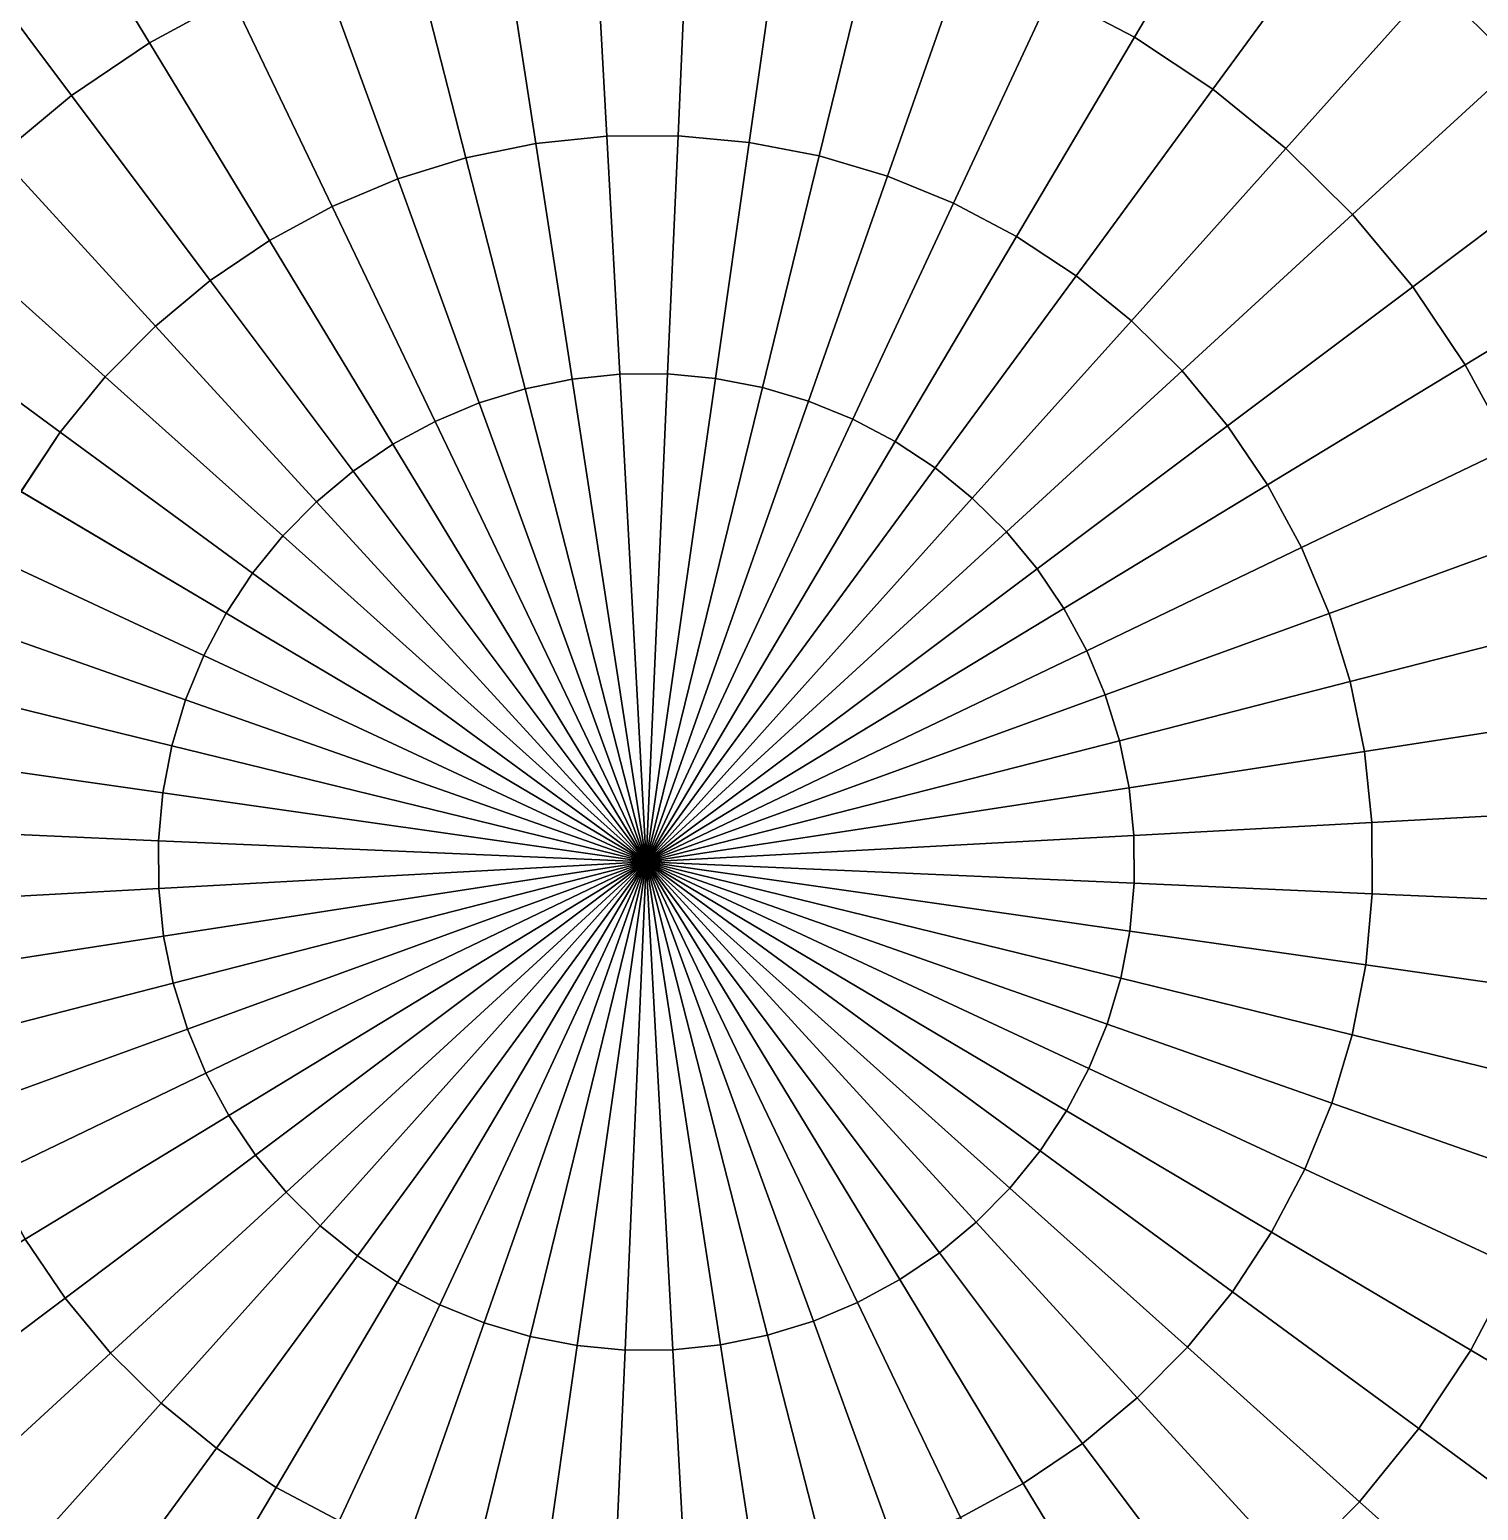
# Model space of a CAD drawing. Extents: x -1.01 to 1, y -1.01 to 1.
# Drawn here: x -0.248 to 0.334, y -0.26 to 0.334 of the extents above; entities that cross this region are included whole.
import ezdxf

# ---------------------------------------------------------------- set-up
doc = ezdxf.new("R2010")
doc.units = 0

msp = doc.modelspace()

# ---------------------------------------------------------------- linework, layer by layer
for points in [[(0.19611, 0.33127, 0.93299), (0.24157, 0.40806, 0.89062), (0.20041, 0.42978, 0.89062), (0.16269, 0.34889, 0.93299)], [(0.24157, 0.40806, -0.89062), (0.19611, 0.33127, -0.93299), (0.16269, 0.3489, -0.93299), (0.20041, 0.42978, -0.89062)], [(-0.20508, 0.42756, -0.89062), (-0.16649, 0.3471, -0.93299), (-0.19971, 0.32911, -0.93299), (-0.24601, 0.4054, -0.89062)], [(-0.16649, 0.3471, 0.93299), (-0.20508, 0.42756, 0.89062), (-0.24601, 0.4054, 0.89062), (-0.19971, 0.32911, 0.93299)], [(0.34962, 0.32037, 0.89062), (0.41205, 0.37757, 0.83967), (0.37306, 0.41614, 0.83967), (0.31653, 0.35309, 0.89062)], [(0.41205, 0.37757, -0.83967), (0.34962, 0.32037, -0.89062), (0.31654, 0.35309, -0.89062), (0.37306, 0.41614, -0.83967)], [(-0.19971, 0.32911, 0.93299), (-0.24601, 0.4054, 0.89062), (-0.28456, 0.37934, 0.89062), (-0.23101, 0.30795, 0.93299)], [(-0.24601, 0.4054, -0.89062), (-0.19971, 0.32911, -0.93299), (-0.23101, 0.30795, -0.93299), (-0.28456, 0.37934, -0.89062)], [(0.22763, 0.31045, 0.93299), (0.2804, 0.38242, 0.89062), (0.24157, 0.40806, 0.89062), (0.19611, 0.33127, 0.93299)], [(0.2804, 0.38242, -0.89062), (0.22763, 0.31045, -0.93299), (0.19611, 0.33127, -0.93299), (0.24157, 0.40806, -0.89062)], [(-0.01592, 0.29158, 0.96638), (-0.02099, 0.38439, 0.93299), (-0.05856, 0.38048, 0.93299), (-0.04442, 0.28862, 0.96638)], [(-0.02099, 0.38439, -0.93299), (-0.01592, 0.29158, -0.96638), (-0.04442, 0.28862, -0.96638), (-0.05856, 0.38048, -0.93299)], [(0.01274, 0.29174, 0.96638), (0.01679, 0.3846, 0.93299), (-0.02099, 0.38439, 0.93299), (-0.01592, 0.29158, 0.96638)], [(0.01679, 0.3846, -0.93299), (0.01274, 0.29174, -0.96638), (-0.01592, 0.29158, -0.96638), (-0.02099, 0.38439, -0.93299)], [(0.04127, 0.28908, 0.96638), (0.05441, 0.3811, 0.93299), (0.01679, 0.3846, 0.93299), (0.01274, 0.29174, 0.96638)], [(0.05441, 0.3811, -0.93299), (0.04127, 0.28908, -0.96638), (0.01274, 0.29174, -0.96638), (0.01679, 0.3846, -0.93299)], [(0.0915, 0.37393, -0.93299), (0.06941, 0.28365, -0.96638), (0.04127, 0.28908, -0.96638), (0.05441, 0.3811, -0.93299)], [(0.06941, 0.28365, 0.96638), (0.0915, 0.37393, 0.93299), (0.05441, 0.3811, 0.93299), (0.04127, 0.28908, 0.96638)], [(0.25697, 0.28664, 0.93299), (0.31653, 0.35309, 0.89062), (0.2804, 0.38242, 0.89062), (0.22763, 0.31045, 0.93299)], [(0.31654, 0.35309, -0.89062), (0.25697, 0.28665, -0.93299), (0.22763, 0.31045, -0.93299), (0.2804, 0.38242, -0.89062)], [(-0.23101, 0.30795, 0.93299), (-0.28456, 0.37934, 0.89062), (-0.32037, 0.34962, 0.89062), (-0.26008, 0.28382, 0.93299)], [(-0.28456, 0.37934, -0.89062), (-0.23101, 0.30795, -0.93299), (-0.26008, 0.28382, -0.93299), (-0.32037, 0.34962, -0.89062)], [(-0.04442, 0.28862, 0.96638), (-0.05856, 0.38048, 0.93299), (-0.09557, 0.37291, 0.93299), (-0.0725, 0.28287, 0.96638)], [(-0.05856, 0.38048, -0.93299), (-0.04442, 0.28862, -0.96638), (-0.0725, 0.28287, -0.96638), (-0.09557, 0.37291, -0.93299)], [(-0.0725, 0.28287, 0.96638), (-0.09557, 0.37291, 0.93299), (-0.13167, 0.36175, 0.93299), (-0.09988, 0.2744, 0.96638)], [(-0.09557, 0.37291, -0.93299), (-0.0725, 0.28287, -0.96638), (-0.09988, 0.2744, -0.96638), (-0.13167, 0.36175, -0.93299)], [(0.09688, 0.27548, 0.96638), (0.12771, 0.36316, 0.93299), (0.0915, 0.37393, 0.93299), (0.06941, 0.28365, 0.96638)], [(0.12771, 0.36316, -0.93299), (0.09688, 0.27548, -0.96638), (0.06941, 0.28365, -0.96638), (0.0915, 0.37393, -0.93299)], [(0.12341, 0.26465, 0.96638), (0.16269, 0.34889, 0.93299), (0.12771, 0.36316, 0.93299), (0.09688, 0.27548, 0.96638)], [(0.16269, 0.3489, -0.93299), (0.12341, 0.26466, -0.96638), (0.09688, 0.27548, -0.96638), (0.12771, 0.36316, -0.93299)], [(-0.13167, 0.36175, -0.93299), (-0.09988, 0.2744, -0.96638), (-0.12629, 0.26329, -0.96638), (-0.16649, 0.3471, -0.93299)], [(-0.09988, 0.2744, 0.96638), (-0.13167, 0.36175, 0.93299), (-0.16649, 0.3471, 0.93299), (-0.12629, 0.26329, 0.96638)], [(0.28382, 0.26008, 0.93299), (0.34962, 0.32037, 0.89062), (0.31653, 0.35309, 0.89062), (0.25697, 0.28664, 0.93299)], [(0.34962, 0.32037, -0.89062), (0.28382, 0.26008, -0.93299), (0.25697, 0.28665, -0.93299), (0.31654, 0.35309, -0.89062)], [(-0.12629, 0.26329, 0.96638), (-0.16649, 0.3471, 0.93299), (-0.19971, 0.32911, 0.93299), (-0.15149, 0.24965, 0.96638)], [(-0.16649, 0.3471, -0.93299), (-0.12629, 0.26329, -0.96638), (-0.15149, 0.24965, -0.96638), (-0.19971, 0.32911, -0.93299)], [(0.19611, 0.33127, -0.93299), (0.14876, 0.25128, -0.96638), (0.12341, 0.26466, -0.96638), (0.16269, 0.3489, -0.93299)], [(0.14876, 0.25128, 0.96638), (0.19611, 0.33127, 0.93299), (0.16269, 0.34889, 0.93299), (0.12341, 0.26465, 0.96638)], [(-0.15149, 0.24965, 0.96638), (-0.19971, 0.32911, 0.93299), (-0.23101, 0.30795, 0.93299), (-0.17523, 0.2336, 0.96638)], [(-0.19971, 0.32911, -0.93299), (-0.15149, 0.24965, -0.96638), (-0.17523, 0.2336, -0.96638), (-0.23101, 0.30795, -0.93299)], [(0.17267, 0.23549, 0.96638), (0.22763, 0.31045, 0.93299), (0.19611, 0.33127, 0.93299), (0.14876, 0.25128, 0.96638)], [(0.22763, 0.31045, -0.93299), (0.17267, 0.23549, -0.96638), (0.14876, 0.25128, -0.96638), (0.19611, 0.33127, -0.93299)], [(0.37934, 0.28456, -0.89062), (0.30795, 0.23101, -0.93299), (0.28382, 0.26008, -0.93299), (0.34962, 0.32037, -0.89062)], [(0.30795, 0.23101, 0.93299), (0.37934, 0.28456, 0.89062), (0.34962, 0.32037, 0.89062), (0.28382, 0.26008, 0.93299)], [(0.19492, 0.21743, 0.96638), (0.25697, 0.28664, 0.93299), (0.22763, 0.31045, 0.93299), (0.17267, 0.23549, 0.96638)], [(0.25697, 0.28665, -0.93299), (0.19492, 0.21743, -0.96638), (0.17267, 0.23549, -0.96638), (0.22763, 0.31045, -0.93299)], [(-0.17523, 0.2336, 0.96638), (-0.23101, 0.30795, 0.93299), (-0.26008, 0.28382, 0.93299), (-0.19728, 0.2153, 0.96638)], [(-0.23101, 0.30795, -0.93299), (-0.17523, 0.2336, -0.96638), (-0.19728, 0.2153, -0.96638), (-0.26008, 0.28382, -0.93299)], [(-0.01592, 0.29158, -0.96638), (-0.0107, 0.19596, -0.99046), (-0.02986, 0.19397, -0.99046), (-0.04442, 0.28862, -0.96638)], [(-0.0107, 0.19596, 0.99046), (-0.01592, 0.29158, 0.96638), (-0.04442, 0.28862, 0.96638), (-0.02986, 0.19397, 0.99046)], [(0.01274, 0.29174, -0.96638), (0.00856, 0.19607, -0.99046), (-0.0107, 0.19596, -0.99046), (-0.01592, 0.29158, -0.96638)], [(0.00856, 0.19607, 0.99046), (0.01274, 0.29174, 0.96638), (-0.01592, 0.29158, 0.96638), (-0.0107, 0.19596, 0.99046)], [(0.04127, 0.28908, -0.96638), (0.02774, 0.19428, -0.99046), (0.00856, 0.19607, -0.99046), (0.01274, 0.29174, -0.96638)], [(0.02774, 0.19428, 0.99046), (0.04127, 0.28908, 0.96638), (0.01274, 0.29174, 0.96638), (0.00856, 0.19607, 0.99046)], [(-0.04442, 0.28862, -0.96638), (-0.02986, 0.19397, -0.99046), (-0.04872, 0.19011, -0.99046), (-0.0725, 0.28287, -0.96638)], [(-0.02986, 0.19397, 0.99046), (-0.04442, 0.28862, 0.96638), (-0.0725, 0.28287, 0.96638), (-0.04872, 0.19011, 0.99046)], [(0.06941, 0.28365, -0.96638), (0.04665, 0.19063, -0.99046), (0.02774, 0.19428, -0.99046), (0.04127, 0.28908, -0.96638)], [(0.04665, 0.19063, 0.99046), (0.06941, 0.28365, 0.96638), (0.04127, 0.28908, 0.96638), (0.02774, 0.19428, 0.99046)], [(0.28382, 0.26008, -0.93299), (0.2153, 0.19728, -0.96638), (0.19492, 0.21743, -0.96638), (0.25697, 0.28665, -0.93299)], [(0.21529, 0.19728, 0.96638), (0.28382, 0.26008, 0.93299), (0.25697, 0.28664, 0.93299), (0.19492, 0.21743, 0.96638)], [(-0.26008, 0.28382, -0.93299), (-0.19728, 0.2153, -0.96638), (-0.21744, 0.19492, -0.96638), (-0.28665, 0.25697, -0.93299)], [(-0.19728, 0.2153, 0.96638), (-0.26008, 0.28382, 0.93299), (-0.28665, 0.25697, 0.93299), (-0.21743, 0.19492, 0.96638)], [(-0.0725, 0.28287, -0.96638), (-0.04872, 0.19011, -0.99046), (-0.06712, 0.18442, -0.99046), (-0.09988, 0.2744, -0.96638)], [(-0.04872, 0.19011, 0.99046), (-0.0725, 0.28287, 0.96638), (-0.09988, 0.2744, 0.96638), (-0.06712, 0.18442, 0.99046)], [(0.09688, 0.27548, -0.96638), (0.06511, 0.18514, -0.99046), (0.04665, 0.19063, -0.99046), (0.06941, 0.28365, -0.96638)], [(0.06511, 0.18514, 0.99046), (0.09688, 0.27548, 0.96638), (0.06941, 0.28365, 0.96638), (0.04665, 0.19063, 0.99046)], [(0.4054, 0.24601, -0.89062), (0.32911, 0.19971, -0.93299), (0.30795, 0.23101, -0.93299), (0.37934, 0.28456, -0.89062)], [(0.32911, 0.19971, 0.93299), (0.4054, 0.246, 0.89062), (0.37934, 0.28456, 0.89062), (0.30795, 0.23101, 0.93299)], [(-0.09988, 0.2744, -0.96638), (-0.06712, 0.18442, -0.99046), (-0.08488, 0.17695, -0.99046), (-0.12629, 0.26329, -0.96638)], [(-0.06712, 0.18442, 0.99046), (-0.09988, 0.2744, 0.96638), (-0.12629, 0.26329, 0.96638), (-0.08488, 0.17695, 0.99046)], [(0.12341, 0.26466, -0.96638), (0.08294, 0.17787, -0.99046), (0.06511, 0.18514, -0.99046), (0.09688, 0.27548, -0.96638)], [(0.08294, 0.17786, 0.99046), (0.12341, 0.26465, 0.96638), (0.09688, 0.27548, 0.96638), (0.06511, 0.18514, 0.99046)], [(-0.12629, 0.26329, -0.96638), (-0.08488, 0.17695, -0.99046), (-0.10181, 0.16778, -0.99046), (-0.15149, 0.24965, -0.96638)], [(-0.08488, 0.17695, 0.99046), (-0.12629, 0.26329, 0.96638), (-0.15149, 0.24965, 0.96638), (-0.10181, 0.16778, 0.99046)], [(0.14876, 0.25128, -0.96638), (0.09997, 0.16888, -0.99046), (0.08294, 0.17787, -0.99046), (0.12341, 0.26466, -0.96638)], [(0.09997, 0.16888, 0.99046), (0.14876, 0.25128, 0.96638), (0.12341, 0.26465, 0.96638), (0.08294, 0.17786, 0.99046)], [(-0.21743, 0.19492, 0.96638), (-0.28665, 0.25697, 0.93299), (-0.31045, 0.22763, 0.93299), (-0.23549, 0.17267, 0.96638)], [(-0.28665, 0.25697, -0.93299), (-0.21744, 0.19492, -0.96638), (-0.23549, 0.17267, -0.96638), (-0.31045, 0.22763, -0.93299)], [(0.2336, 0.17523, 0.96638), (0.30795, 0.23101, 0.93299), (0.28382, 0.26008, 0.93299), (0.21529, 0.19728, 0.96638)], [(0.30795, 0.23101, -0.93299), (0.2336, 0.17523, -0.96638), (0.2153, 0.19728, -0.96638), (0.28382, 0.26008, -0.93299)], [(0.17267, 0.23549, -0.96638), (0.11605, 0.15827, -0.99046), (0.09997, 0.16888, -0.99046), (0.14876, 0.25128, -0.96638)], [(0.11605, 0.15827, 0.99046), (0.17267, 0.23549, 0.96638), (0.14876, 0.25128, 0.96638), (0.09997, 0.16888, 0.99046)], [(-0.15149, 0.24965, -0.96638), (-0.10181, 0.16778, -0.99046), (-0.11777, 0.15699, -0.99046), (-0.17523, 0.2336, -0.96638)], [(-0.10181, 0.16778, 0.99046), (-0.15149, 0.24965, 0.96638), (-0.17523, 0.2336, 0.96638), (-0.11777, 0.15699, 0.99046)], [(0.42756, 0.20508, -0.89062), (0.3471, 0.16649, -0.93299), (0.32911, 0.19971, -0.93299), (0.4054, 0.24601, -0.89062)], [(0.3471, 0.16649, 0.93299), (0.42756, 0.20508, 0.89062), (0.4054, 0.246, 0.89062), (0.32911, 0.19971, 0.93299)], [(-0.17523, 0.2336, -0.96638), (-0.11777, 0.15699, -0.99046), (-0.13259, 0.14469, -0.99046), (-0.19728, 0.2153, -0.96638)], [(-0.11777, 0.15699, 0.99046), (-0.17523, 0.2336, 0.96638), (-0.19728, 0.2153, 0.96638), (-0.13259, 0.14469, 0.99046)], [(0.19492, 0.21743, -0.96638), (0.131, 0.14613, -0.99046), (0.11605, 0.15827, -0.99046), (0.17267, 0.23549, -0.96638)], [(0.131, 0.14613, 0.99046), (0.19492, 0.21743, 0.96638), (0.17267, 0.23549, 0.96638), (0.11605, 0.15827, 0.99046)], [(-0.23549, 0.17267, 0.96638), (-0.31045, 0.22763, 0.93299), (-0.33127, 0.19611, 0.93299), (-0.25128, 0.14876, 0.96638)], [(-0.31045, 0.22763, -0.93299), (-0.23549, 0.17267, -0.96638), (-0.25129, 0.14876, -0.96638), (-0.33127, 0.19611, -0.93299)], [(0.24965, 0.15149, 0.96638), (0.32911, 0.19971, 0.93299), (0.30795, 0.23101, 0.93299), (0.2336, 0.17523, 0.96638)], [(0.32911, 0.19971, -0.93299), (0.24965, 0.15149, -0.96638), (0.2336, 0.17523, -0.96638), (0.30795, 0.23101, -0.93299)], [(-0.19728, 0.2153, -0.96638), (-0.13259, 0.14469, -0.99046), (-0.14613, 0.131, -0.99046), (-0.21744, 0.19492, -0.96638)], [(-0.13259, 0.14469, 0.99046), (-0.19728, 0.2153, 0.96638), (-0.21743, 0.19492, 0.96638), (-0.14613, 0.131, 0.99046)], [(0.2153, 0.19728, -0.96638), (0.14469, 0.13259, -0.99046), (0.131, 0.14613, -0.99046), (0.19492, 0.21743, -0.96638)], [(0.14469, 0.13259, 0.99046), (0.21529, 0.19728, 0.96638), (0.19492, 0.21743, 0.96638), (0.131, 0.14613, 0.99046)], [(0.2336, 0.17523, -0.96638), (0.15699, 0.11777, -0.99046), (0.14469, 0.13259, -0.99046), (0.2153, 0.19728, -0.96638)], [(0.15699, 0.11777, 0.99046), (0.2336, 0.17523, 0.96638), (0.21529, 0.19728, 0.96638), (0.14469, 0.13259, 0.99046)], [(0.26329, 0.12629, 0.96638), (0.3471, 0.16649, 0.93299), (0.32911, 0.19971, 0.93299), (0.24965, 0.15149, 0.96638)], [(0.3471, 0.16649, -0.93299), (0.26329, 0.12629, -0.96638), (0.24965, 0.15149, -0.96638), (0.32911, 0.19971, -0.93299)], [(-0.21744, 0.19492, -0.96638), (-0.14613, 0.131, -0.99046), (-0.15827, 0.11605, -0.99046), (-0.23549, 0.17267, -0.96638)], [(-0.14613, 0.131, 0.99046), (-0.21743, 0.19492, 0.96638), (-0.23549, 0.17267, 0.96638), (-0.15827, 0.11605, 0.99046)], [(-0.02986, 0.19397, -0.99046), (0, 0, -1.005), (-0.04872, 0.19011, -0.99046)], [(0, 0, 1.005), (-0.02986, 0.19397, 0.99046), (-0.04872, 0.19011, 0.99046)], [(-0.0107, 0.19596, -0.99046), (0, 0, -1.005), (-0.02986, 0.19397, -0.99046)], [(0, 0, 1.005), (-0.0107, 0.19596, 0.99046), (-0.02986, 0.19397, 0.99046)], [(0.00856, 0.19607, -0.99046), (0, 0, -1.005), (-0.0107, 0.19596, -0.99046)], [(0, 0, 1.005), (0.00856, 0.19607, 0.99046), (-0.0107, 0.19596, 0.99046)], [(0.02774, 0.19428, -0.99046), (0, 0, -1.005), (0.00856, 0.19607, -0.99046)], [(0, 0, 1.005), (0.02774, 0.19428, 0.99046), (0.00856, 0.19607, 0.99046)], [(0, 0, 1.005), (0.04665, 0.19063, 0.99046), (0.02774, 0.19428, 0.99046)], [(0.04665, 0.19063, -0.99046), (0, 0, -1.005), (0.02774, 0.19428, -0.99046)], [(0.06511, 0.18514, -0.99046), (0, 0, -1.005), (0.04665, 0.19063, -0.99046)], [(0, 0, 1.005), (0.06511, 0.18514, 0.99046), (0.04665, 0.19063, 0.99046)], [(0, 0, 1.005), (-0.06712, 0.18442, 0.99046), (-0.08488, 0.17695, 0.99046)], [(-0.06712, 0.18442, -0.99046), (0, 0, -1.005), (-0.08488, 0.17695, -0.99046)], [(-0.04872, 0.19011, -0.99046), (0, 0, -1.005), (-0.06712, 0.18442, -0.99046)], [(0, 0, 1.005), (-0.04872, 0.19011, 0.99046), (-0.06712, 0.18442, 0.99046)], [(0.08294, 0.17787, -0.99046), (0, 0, -1.005), (0.06511, 0.18514, -0.99046)], [(0, 0, 1.005), (0.08294, 0.17786, 0.99046), (0.06511, 0.18514, 0.99046)], [(-0.23549, 0.17267, -0.96638), (-0.15827, 0.11605, -0.99046), (-0.16888, 0.09997, -0.99046), (-0.25129, 0.14876, -0.96638)], [(-0.15827, 0.11605, 0.99046), (-0.23549, 0.17267, 0.96638), (-0.25128, 0.14876, 0.96638), (-0.16888, 0.09997, 0.99046)], [(-0.08488, 0.17695, -0.99046), (0, 0, -1.005), (-0.10181, 0.16778, -0.99046)], [(0, 0, 1.005), (-0.08488, 0.17695, 0.99046), (-0.10181, 0.16778, 0.99046)], [(0.09997, 0.16888, -0.99046), (0, 0, -1.005), (0.08294, 0.17787, -0.99046)], [(0, 0, 1.005), (0.09997, 0.16888, 0.99046), (0.08294, 0.17786, 0.99046)], [(0.24965, 0.15149, -0.96638), (0.16778, 0.10181, -0.99046), (0.15699, 0.11777, -0.99046), (0.2336, 0.17523, -0.96638)], [(0.16778, 0.10181, 0.99046), (0.24965, 0.15149, 0.96638), (0.2336, 0.17523, 0.96638), (0.15699, 0.11777, 0.99046)], [(-0.10181, 0.16778, -0.99046), (0, 0, -1.005), (-0.11777, 0.15699, -0.99046)], [(0, 0, 1.005), (-0.10181, 0.16778, 0.99046), (-0.11777, 0.15699, 0.99046)], [(0.11605, 0.15827, -0.99046), (0, 0, -1.005), (0.09997, 0.16888, -0.99046)], [(0, 0, 1.005), (0.11605, 0.15827, 0.99046), (0.09997, 0.16888, 0.99046)], [(0.2744, 0.09987, 0.96638), (0.36175, 0.13167, 0.93299), (0.3471, 0.16649, 0.93299), (0.26329, 0.12629, 0.96638)], [(0.36175, 0.13167, -0.93299), (0.2744, 0.09987, -0.96638), (0.26329, 0.12629, -0.96638), (0.3471, 0.16649, -0.93299)], [(-0.11777, 0.15699, -0.99046), (0, 0, -1.005), (-0.13259, 0.14469, -0.99046)], [(0, 0, 1.005), (-0.11777, 0.15699, 0.99046), (-0.13259, 0.14469, 0.99046)], [(0.131, 0.14613, -0.99046), (0, 0, -1.005), (0.11605, 0.15827, -0.99046)], [(0, 0, 1.005), (0.131, 0.14613, 0.99046), (0.11605, 0.15827, 0.99046)], [(-0.25129, 0.14876, -0.96638), (-0.16888, 0.09997, -0.99046), (-0.17787, 0.08294, -0.99046), (-0.26466, 0.12341, -0.96638)], [(-0.16888, 0.09997, 0.99046), (-0.25128, 0.14876, 0.96638), (-0.26466, 0.12341, 0.96638), (-0.17787, 0.08294, 0.99046)], [(0.26329, 0.12629, -0.96638), (0.17695, 0.08488, -0.99046), (0.16778, 0.10181, -0.99046), (0.24965, 0.15149, -0.96638)], [(0.17695, 0.08488, 0.99046), (0.26329, 0.12629, 0.96638), (0.24965, 0.15149, 0.96638), (0.16778, 0.10181, 0.99046)], [(0, 0, 1.005), (-0.13259, 0.14469, 0.99046), (-0.14613, 0.131, 0.99046)], [(-0.13259, 0.14469, -0.99046), (0, 0, -1.005), (-0.14613, 0.131, -0.99046)], [(0.14469, 0.13259, -0.99046), (0, 0, -1.005), (0.131, 0.14613, -0.99046)], [(0, 0, 1.005), (0.14469, 0.13259, 0.99046), (0.131, 0.14613, 0.99046)], [(-0.14613, 0.131, -0.99046), (0, 0, -1.005), (-0.15827, 0.11605, -0.99046)], [(0, 0, 1.005), (-0.14613, 0.131, 0.99046), (-0.15827, 0.11605, 0.99046)], [(0, 0, 1.005), (0.15699, 0.11777, 0.99046), (0.14469, 0.13259, 0.99046)], [(0.15699, 0.11777, -0.99046), (0, 0, -1.005), (0.14469, 0.13259, -0.99046)], [(0.28287, 0.0725, 0.96638), (0.37291, 0.09557, 0.93299), (0.36175, 0.13167, 0.93299), (0.2744, 0.09987, 0.96638)], [(0.37291, 0.09557, -0.93299), (0.28287, 0.0725, -0.96638), (0.2744, 0.09987, -0.96638), (0.36175, 0.13167, -0.93299)], [(0.2744, 0.09987, -0.96638), (0.18442, 0.06712, -0.99046), (0.17695, 0.08488, -0.99046), (0.26329, 0.12629, -0.96638)], [(0.18442, 0.06712, 0.99046), (0.2744, 0.09987, 0.96638), (0.26329, 0.12629, 0.96638), (0.17695, 0.08488, 0.99046)], [(-0.26466, 0.12341, -0.96638), (-0.17787, 0.08294, -0.99046), (-0.18514, 0.06511, -0.99046), (-0.27548, 0.09688, -0.96638)], [(-0.17787, 0.08294, 0.99046), (-0.26466, 0.12341, 0.96638), (-0.27548, 0.09688, 0.96638), (-0.18514, 0.06511, 0.99046)], [(-0.15827, 0.11605, -0.99046), (0, 0, -1.005), (-0.16888, 0.09997, -0.99046)], [(0, 0, 1.005), (-0.15827, 0.11605, 0.99046), (-0.16888, 0.09997, 0.99046)], [(0.16778, 0.10181, -0.99046), (0, 0, -1.005), (0.15699, 0.11777, -0.99046)], [(0, 0, 1.005), (0.16778, 0.10181, 0.99046), (0.15699, 0.11777, 0.99046)], [(0.17695, 0.08488, -0.99046), (0, 0, -1.005), (0.16778, 0.10181, -0.99046)], [(0, 0, 1.005), (0.17695, 0.08488, 0.99046), (0.16778, 0.10181, 0.99046)], [(-0.27548, 0.09688, -0.96638), (-0.18514, 0.06511, -0.99046), (-0.19063, 0.04665, -0.99046), (-0.28365, 0.06941, -0.96638)], [(-0.18514, 0.06511, 0.99046), (-0.27548, 0.09688, 0.96638), (-0.28365, 0.06941, 0.96638), (-0.19063, 0.04665, 0.99046)], [(-0.16888, 0.09997, -0.99046), (0, 0, -1.005), (-0.17787, 0.08294, -0.99046)], [(0, 0, 1.005), (-0.16888, 0.09997, 0.99046), (-0.17787, 0.08294, 0.99046)], [(0.28287, 0.0725, -0.96638), (0.19011, 0.04872, -0.99046), (0.18442, 0.06712, -0.99046), (0.2744, 0.09987, -0.96638)], [(0.19011, 0.04872, 0.99046), (0.28287, 0.0725, 0.96638), (0.2744, 0.09987, 0.96638), (0.18442, 0.06712, 0.99046)], [(0.28862, 0.04442, 0.96638), (0.38048, 0.05856, 0.93299), (0.37291, 0.09557, 0.93299), (0.28287, 0.0725, 0.96638)], [(0.38048, 0.05856, -0.93299), (0.28862, 0.04442, -0.96638), (0.28287, 0.0725, -0.96638), (0.37291, 0.09557, -0.93299)], [(0.18442, 0.06712, -0.99046), (0, 0, -1.005), (0.17695, 0.08488, -0.99046)], [(0, 0, 1.005), (0.18442, 0.06712, 0.99046), (0.17695, 0.08488, 0.99046)], [(-0.17787, 0.08294, -0.99046), (0, 0, -1.005), (-0.18514, 0.06511, -0.99046)], [(0, 0, 1.005), (-0.17787, 0.08294, 0.99046), (-0.18514, 0.06511, 0.99046)], [(0.28862, 0.04442, -0.96638), (0.19397, 0.02985, -0.99046), (0.19011, 0.04872, -0.99046), (0.28287, 0.0725, -0.96638)], [(0.19397, 0.02985, 0.99046), (0.28862, 0.04442, 0.96638), (0.28287, 0.0725, 0.96638), (0.19011, 0.04872, 0.99046)], [(-0.28365, 0.06941, -0.96638), (-0.19063, 0.04665, -0.99046), (-0.19428, 0.02774, -0.99046), (-0.28908, 0.04127, -0.96638)], [(-0.19063, 0.04665, 0.99046), (-0.28365, 0.06941, 0.96638), (-0.28908, 0.04127, 0.96638), (-0.19428, 0.02774, 0.99046)], [(0.19011, 0.04872, -0.99046), (0, 0, -1.005), (0.18442, 0.06712, -0.99046)], [(0, 0, 1.005), (0.19011, 0.04872, 0.99046), (0.18442, 0.06712, 0.99046)], [(-0.18514, 0.06511, -0.99046), (0, 0, -1.005), (-0.19063, 0.04665, -0.99046)], [(0, 0, 1.005), (-0.18514, 0.06511, 0.99046), (-0.19063, 0.04665, 0.99046)], [(0.29158, 0.01592, 0.96638), (0.38439, 0.02099, 0.93299), (0.38048, 0.05856, 0.93299), (0.28862, 0.04442, 0.96638)], [(0.38439, 0.02099, -0.93299), (0.29158, 0.01592, -0.96638), (0.28862, 0.04442, -0.96638), (0.38048, 0.05856, -0.93299)], [(0.19397, 0.02985, -0.99046), (0, 0, -1.005), (0.19011, 0.04872, -0.99046)], [(0, 0, 1.005), (0.19397, 0.02985, 0.99046), (0.19011, 0.04872, 0.99046)], [(-0.19063, 0.04665, -0.99046), (0, 0, -1.005), (-0.19428, 0.02774, -0.99046)], [(0, 0, 1.005), (-0.19063, 0.04665, 0.99046), (-0.19428, 0.02774, 0.99046)], [(0.29158, 0.01592, -0.96638), (0.19596, 0.0107, -0.99046), (0.19397, 0.02985, -0.99046), (0.28862, 0.04442, -0.96638)], [(0.19596, 0.0107, 0.99046), (0.29158, 0.01592, 0.96638), (0.28862, 0.04442, 0.96638), (0.19397, 0.02985, 0.99046)], [(-0.28908, 0.04127, -0.96638), (-0.19428, 0.02774, -0.99046), (-0.19607, 0.00856, -0.99046), (-0.29174, 0.01274, -0.96638)], [(-0.19428, 0.02774, 0.99046), (-0.28908, 0.04127, 0.96638), (-0.29174, 0.01274, 0.96638), (-0.19607, 0.00856, 0.99046)], [(0.19596, 0.0107, -0.99046), (0, 0, -1.005), (0.19397, 0.02985, -0.99046)], [(0, 0, 1.005), (0.19596, 0.0107, 0.99046), (0.19397, 0.02985, 0.99046)], [(0, 0, 1.005), (-0.19428, 0.02774, 0.99046), (-0.19607, 0.00856, 0.99046)], [(-0.19428, 0.02774, -0.99046), (0, 0, -1.005), (-0.19607, 0.00856, -0.99046)], [(0.3846, -0.01679, -0.93299), (0.29174, -0.01274, -0.96638), (0.29158, 0.01592, -0.96638), (0.38439, 0.02099, -0.93299)], [(0.29174, -0.01274, 0.96638), (0.3846, -0.01679, 0.93299), (0.38439, 0.02099, 0.93299), (0.29158, 0.01592, 0.96638)], [(-0.29174, 0.01274, -0.96638), (-0.19607, 0.00856, -0.99046), (-0.19596, -0.0107, -0.99046), (-0.29158, -0.01592, -0.96638)], [(-0.19607, 0.00856, 0.99046), (-0.29174, 0.01274, 0.96638), (-0.29158, -0.01592, 0.96638), (-0.19596, -0.0107, 0.99046)], [(0.29174, -0.01274, -0.96638), (0.19607, -0.00856, -0.99046), (0.19596, 0.0107, -0.99046), (0.29158, 0.01592, -0.96638)], [(0.19607, -0.00856, 0.99046), (0.29174, -0.01274, 0.96638), (0.29158, 0.01592, 0.96638), (0.19596, 0.0107, 0.99046)], [(-0.19607, 0.00856, -0.99046), (0, 0, -1.005), (-0.19596, -0.0107, -0.99046)], [(0, 0, 1.005), (-0.19607, 0.00856, 0.99046), (-0.19596, -0.0107, 0.99046)], [(0, 0, 1.005), (0.19607, -0.00856, 0.99046), (0.19596, 0.0107, 0.99046)], [(0.19607, -0.00856, -0.99046), (0, 0, -1.005), (0.19596, 0.0107, -0.99046)], [(-0.19596, -0.0107, -0.99046), (0, 0, -1.005), (-0.19397, -0.02986, -0.99046)], [(0, 0, 1.005), (-0.19596, -0.0107, 0.99046), (-0.19397, -0.02985, 0.99046)], [(-0.19397, -0.02986, -0.99046), (0, 0, -1.005), (-0.19011, -0.04872, -0.99046)], [(0, 0, 1.005), (-0.19397, -0.02985, 0.99046), (-0.19011, -0.04872, 0.99046)], [(-0.19011, -0.04872, -0.99046), (0, 0, -1.005), (-0.18442, -0.06712, -0.99046)], [(0, 0, 1.005), (-0.19011, -0.04872, 0.99046), (-0.18442, -0.06712, 0.99046)], [(-0.18442, -0.06712, -0.99046), (0, 0, -1.005), (-0.17695, -0.08488, -0.99046)], [(0, 0, 1.005), (-0.18442, -0.06712, 0.99046), (-0.17695, -0.08488, 0.99046)], [(-0.17695, -0.08488, -0.99046), (0, 0, -1.005), (-0.16778, -0.10181, -0.99046)], [(0, 0, 1.005), (-0.17695, -0.08488, 0.99046), (-0.16778, -0.10181, 0.99046)], [(-0.16778, -0.10181, -0.99046), (0, 0, -1.005), (-0.15699, -0.11777, -0.99046)], [(0, 0, 1.005), (-0.16778, -0.10181, 0.99046), (-0.15699, -0.11777, 0.99046)], [(-0.15699, -0.11777, -0.99046), (0, 0, -1.005), (-0.14469, -0.13259, -0.99046)], [(0, 0, 1.005), (-0.15699, -0.11777, 0.99046), (-0.14469, -0.13259, 0.99046)], [(-0.14469, -0.13259, -0.99046), (0, 0, -1.005), (-0.131, -0.14613, -0.99046)], [(0, 0, 1.005), (-0.14469, -0.13259, 0.99046), (-0.131, -0.14613, 0.99046)], [(-0.131, -0.14613, -0.99046), (0, 0, -1.005), (-0.11605, -0.15827, -0.99046)], [(0, 0, 1.005), (-0.131, -0.14613, 0.99046), (-0.11605, -0.15827, 0.99046)], [(0, 0, 1.005), (-0.11605, -0.15827, 0.99046), (-0.09997, -0.16888, 0.99046)], [(-0.11605, -0.15827, -0.99046), (0, 0, -1.005), (-0.09998, -0.16888, -0.99046)], [(-0.09998, -0.16888, -0.99046), (0, 0, -1.005), (-0.08294, -0.17787, -0.99046)], [(0, 0, 1.005), (-0.09997, -0.16888, 0.99046), (-0.08294, -0.17787, 0.99046)], [(-0.08294, -0.17787, -0.99046), (0, 0, -1.005), (-0.06511, -0.18514, -0.99046)], [(0, 0, 1.005), (-0.08294, -0.17787, 0.99046), (-0.06511, -0.18514, 0.99046)], [(-0.06511, -0.18514, -0.99046), (0, 0, -1.005), (-0.04665, -0.19063, -0.99046)], [(0, 0, 1.005), (-0.06511, -0.18514, 0.99046), (-0.04665, -0.19063, 0.99046)], [(-0.04665, -0.19063, -0.99046), (0, 0, -1.005), (-0.02774, -0.19428, -0.99046)], [(0, 0, 1.005), (-0.04665, -0.19063, 0.99046), (-0.02774, -0.19428, 0.99046)], [(-0.02774, -0.19428, -0.99046), (0, 0, -1.005), (-0.00856, -0.19607, -0.99046)], [(0, 0, 1.005), (-0.02774, -0.19428, 0.99046), (-0.00856, -0.19607, 0.99046)], [(0, 0, 1.005), (-0.00856, -0.19607, 0.99046), (0.0107, -0.19596, 0.99046)], [(-0.00856, -0.19607, -0.99046), (0, 0, -1.005), (0.0107, -0.19596, -0.99046)], [(0, 0, 1.005), (0.0107, -0.19596, 0.99046), (0.02985, -0.19397, 0.99046)], [(0.0107, -0.19596, -0.99046), (0, 0, -1.005), (0.02985, -0.19397, -0.99046)], [(0.02985, -0.19397, -0.99046), (0, 0, -1.005), (0.04872, -0.19011, -0.99046)], [(0, 0, 1.005), (0.02985, -0.19397, 0.99046), (0.04872, -0.19011, 0.99046)], [(0.04872, -0.19011, -0.99046), (0, 0, -1.005), (0.06712, -0.18442, -0.99046)], [(0, 0, 1.005), (0.04872, -0.19011, 0.99046), (0.06712, -0.18442, 0.99046)], [(0.06712, -0.18442, -0.99046), (0, 0, -1.005), (0.08487, -0.17695, -0.99046)], [(0, 0, 1.005), (0.06712, -0.18442, 0.99046), (0.08487, -0.17695, 0.99046)], [(0.08487, -0.17695, -0.99046), (0, 0, -1.005), (0.10181, -0.16778, -0.99046)], [(0, 0, 1.005), (0.08487, -0.17695, 0.99046), (0.10181, -0.16778, 0.99046)], [(0.10181, -0.16778, -0.99046), (0, 0, -1.005), (0.11777, -0.15699, -0.99046)], [(0, 0, 1.005), (0.10181, -0.16778, 0.99046), (0.11777, -0.15699, 0.99046)], [(0, 0, 1.005), (0.11777, -0.15699, 0.99046), (0.13259, -0.14469, 0.99046)], [(0.11777, -0.15699, -0.99046), (0, 0, -1.005), (0.13259, -0.14469, -0.99046)], [(0.13259, -0.14469, -0.99046), (0, 0, -1.005), (0.14613, -0.131, -0.99046)], [(0, 0, 1.005), (0.13259, -0.14469, 0.99046), (0.14613, -0.131, 0.99046)], [(0.14613, -0.131, -0.99046), (0, 0, -1.005), (0.15827, -0.11605, -0.99046)], [(0, 0, 1.005), (0.14613, -0.131, 0.99046), (0.15827, -0.11605, 0.99046)], [(0.15827, -0.11605, -0.99046), (0, 0, -1.005), (0.16888, -0.09997, -0.99046)], [(0, 0, 1.005), (0.15827, -0.11605, 0.99046), (0.16888, -0.09997, 0.99046)], [(0.16888, -0.09997, -0.99046), (0, 0, -1.005), (0.17787, -0.08294, -0.99046)], [(0, 0, 1.005), (0.16888, -0.09997, 0.99046), (0.17786, -0.08294, 0.99046)], [(0.17787, -0.08294, -0.99046), (0, 0, -1.005), (0.18514, -0.06511, -0.99046)], [(0, 0, 1.005), (0.17786, -0.08294, 0.99046), (0.18514, -0.06511, 0.99046)], [(0.18514, -0.06511, -0.99046), (0, 0, -1.005), (0.19063, -0.04665, -0.99046)], [(0, 0, 1.005), (0.18514, -0.06511, 0.99046), (0.19063, -0.04665, 0.99046)], [(0.19063, -0.04665, -0.99046), (0, 0, -1.005), (0.19428, -0.02774, -0.99046)], [(0, 0, 1.005), (0.19063, -0.04665, 0.99046), (0.19428, -0.02774, 0.99046)], [(0.19428, -0.02774, -0.99046), (0, 0, -1.005), (0.19607, -0.00856, -0.99046)], [(0, 0, 1.005), (0.19428, -0.02774, 0.99046), (0.19607, -0.00856, 0.99046)], [(-0.29158, -0.01592, -0.96638), (-0.19596, -0.0107, -0.99046), (-0.19397, -0.02986, -0.99046), (-0.28862, -0.04442, -0.96638)], [(-0.19596, -0.0107, 0.99046), (-0.29158, -0.01592, 0.96638), (-0.28862, -0.04442, 0.96638), (-0.19397, -0.02985, 0.99046)], [(0.28908, -0.04127, -0.96638), (0.19428, -0.02774, -0.99046), (0.19607, -0.00856, -0.99046), (0.29174, -0.01274, -0.96638)], [(0.19428, -0.02774, 0.99046), (0.28908, -0.04127, 0.96638), (0.29174, -0.01274, 0.96638), (0.19607, -0.00856, 0.99046)], [(0.28908, -0.04127, 0.96638), (0.3811, -0.05441, 0.93299), (0.3846, -0.01679, 0.93299), (0.29174, -0.01274, 0.96638)], [(0.3811, -0.05441, -0.93299), (0.28908, -0.04127, -0.96638), (0.29174, -0.01274, -0.96638), (0.3846, -0.01679, -0.93299)], [(0.28365, -0.06941, -0.96638), (0.19063, -0.04665, -0.99046), (0.19428, -0.02774, -0.99046), (0.28908, -0.04127, -0.96638)], [(0.19063, -0.04665, 0.99046), (0.28365, -0.06941, 0.96638), (0.28908, -0.04127, 0.96638), (0.19428, -0.02774, 0.99046)], [(-0.19397, -0.02985, 0.99046), (-0.28862, -0.04442, 0.96638), (-0.28287, -0.0725, 0.96638), (-0.19011, -0.04872, 0.99046)], [(-0.28862, -0.04442, -0.96638), (-0.19397, -0.02986, -0.99046), (-0.19011, -0.04872, -0.99046), (-0.28287, -0.0725, -0.96638)], [(0.28365, -0.06941, 0.96638), (0.37393, -0.0915, 0.93299), (0.3811, -0.05441, 0.93299), (0.28908, -0.04127, 0.96638)], [(0.37393, -0.0915, -0.93299), (0.28365, -0.06941, -0.96638), (0.28908, -0.04127, -0.96638), (0.3811, -0.05441, -0.93299)], [(0.27548, -0.09688, -0.96638), (0.18514, -0.06511, -0.99046), (0.19063, -0.04665, -0.99046), (0.28365, -0.06941, -0.96638)], [(0.18514, -0.06511, 0.99046), (0.27548, -0.09688, 0.96638), (0.28365, -0.06941, 0.96638), (0.19063, -0.04665, 0.99046)], [(-0.18442, -0.06712, -0.99046), (-0.2744, -0.09988, -0.96638), (-0.28287, -0.0725, -0.96638), (-0.19011, -0.04872, -0.99046)], [(-0.19011, -0.04872, 0.99046), (-0.28287, -0.0725, 0.96638), (-0.2744, -0.09987, 0.96638), (-0.18442, -0.06712, 0.99046)], [(0.17786, -0.08294, 0.99046), (0.26465, -0.12341, 0.96638), (0.27548, -0.09688, 0.96638), (0.18514, -0.06511, 0.99046)], [(0.26465, -0.12341, -0.96638), (0.17787, -0.08294, -0.99046), (0.18514, -0.06511, -0.99046), (0.27548, -0.09688, -0.96638)], [(-0.2744, -0.09988, -0.96638), (-0.18442, -0.06712, -0.99046), (-0.17695, -0.08488, -0.99046), (-0.26329, -0.12629, -0.96638)], [(-0.18442, -0.06712, 0.99046), (-0.2744, -0.09987, 0.96638), (-0.26329, -0.12629, 0.96638), (-0.17695, -0.08488, 0.99046)], [(0.27548, -0.09688, 0.96638), (0.36316, -0.12771, 0.93299), (0.37393, -0.0915, 0.93299), (0.28365, -0.06941, 0.96638)], [(0.36316, -0.12771, -0.93299), (0.27548, -0.09688, -0.96638), (0.28365, -0.06941, -0.96638), (0.37393, -0.0915, -0.93299)], [(0.25128, -0.14876, -0.96638), (0.16888, -0.09997, -0.99046), (0.17787, -0.08294, -0.99046), (0.26465, -0.12341, -0.96638)], [(0.16888, -0.09997, 0.99046), (0.25128, -0.14876, 0.96638), (0.26465, -0.12341, 0.96638), (0.17786, -0.08294, 0.99046)], [(-0.26329, -0.12629, -0.96638), (-0.17695, -0.08488, -0.99046), (-0.16778, -0.10181, -0.99046), (-0.24965, -0.15149, -0.96638)], [(-0.17695, -0.08488, 0.99046), (-0.26329, -0.12629, 0.96638), (-0.24965, -0.15149, 0.96638), (-0.16778, -0.10181, 0.99046)], [(0.23549, -0.17267, -0.96638), (0.15827, -0.11605, -0.99046), (0.16888, -0.09997, -0.99046), (0.25128, -0.14876, -0.96638)], [(0.15827, -0.11605, 0.99046), (0.23549, -0.17267, 0.96638), (0.25128, -0.14876, 0.96638), (0.16888, -0.09997, 0.99046)], [(0.26465, -0.12341, 0.96638), (0.34889, -0.16269, 0.93299), (0.36316, -0.12771, 0.93299), (0.27548, -0.09688, 0.96638)], [(0.3489, -0.16269, -0.93299), (0.26465, -0.12341, -0.96638), (0.27548, -0.09688, -0.96638), (0.36316, -0.12771, -0.93299)], [(-0.24965, -0.15149, -0.96638), (-0.16778, -0.10181, -0.99046), (-0.15699, -0.11777, -0.99046), (-0.2336, -0.17523, -0.96638)], [(-0.16778, -0.10181, 0.99046), (-0.24965, -0.15149, 0.96638), (-0.2336, -0.17523, 0.96638), (-0.15699, -0.11777, 0.99046)], [(-0.2336, -0.17523, -0.96638), (-0.15699, -0.11777, -0.99046), (-0.14469, -0.13259, -0.99046), (-0.2153, -0.19728, -0.96638)], [(-0.15699, -0.11777, 0.99046), (-0.2336, -0.17523, 0.96638), (-0.2153, -0.19728, 0.96638), (-0.14469, -0.13259, 0.99046)], [(0.21743, -0.19492, -0.96638), (0.14613, -0.131, -0.99046), (0.15827, -0.11605, -0.99046), (0.23549, -0.17267, -0.96638)], [(0.14613, -0.131, 0.99046), (0.21743, -0.19492, 0.96638), (0.23549, -0.17267, 0.96638), (0.15827, -0.11605, 0.99046)], [(0.25128, -0.14876, 0.96638), (0.33127, -0.19611, 0.93299), (0.34889, -0.16269, 0.93299), (0.26465, -0.12341, 0.96638)], [(0.33127, -0.19611, -0.93299), (0.25128, -0.14876, -0.96638), (0.26465, -0.12341, -0.96638), (0.3489, -0.16269, -0.93299)], [(-0.2153, -0.19728, -0.96638), (-0.14469, -0.13259, -0.99046), (-0.131, -0.14613, -0.99046), (-0.19492, -0.21744, -0.96638)], [(-0.14469, -0.13259, 0.99046), (-0.2153, -0.19728, 0.96638), (-0.19492, -0.21743, 0.96638), (-0.131, -0.14613, 0.99046)], [(0.19728, -0.2153, -0.96638), (0.13259, -0.14469, -0.99046), (0.14613, -0.131, -0.99046), (0.21743, -0.19492, -0.96638)], [(0.13259, -0.14469, 0.99046), (0.19728, -0.2153, 0.96638), (0.21743, -0.19492, 0.96638), (0.14613, -0.131, 0.99046)], [(-0.19492, -0.21744, -0.96638), (-0.131, -0.14613, -0.99046), (-0.11605, -0.15827, -0.99046), (-0.17267, -0.23549, -0.96638)], [(-0.131, -0.14613, 0.99046), (-0.19492, -0.21743, 0.96638), (-0.17267, -0.23549, 0.96638), (-0.11605, -0.15827, 0.99046)], [(0.17523, -0.2336, -0.96638), (0.11777, -0.15699, -0.99046), (0.13259, -0.14469, -0.99046), (0.19728, -0.2153, -0.96638)], [(0.11777, -0.15699, 0.99046), (0.17523, -0.2336, 0.96638), (0.19728, -0.2153, 0.96638), (0.13259, -0.14469, 0.99046)], [(-0.24965, -0.15149, 0.96638), (-0.32911, -0.19971, 0.93299), (-0.30795, -0.23101, 0.93299), (-0.2336, -0.17523, 0.96638)], [(-0.32911, -0.19971, -0.93299), (-0.24965, -0.15149, -0.96638), (-0.2336, -0.17523, -0.96638), (-0.30795, -0.23101, -0.93299)], [(0.23549, -0.17267, 0.96638), (0.31045, -0.22763, 0.93299), (0.33127, -0.19611, 0.93299), (0.25128, -0.14876, 0.96638)], [(0.31045, -0.22763, -0.93299), (0.23549, -0.17267, -0.96638), (0.25128, -0.14876, -0.96638), (0.33127, -0.19611, -0.93299)], [(-0.17267, -0.23549, -0.96638), (-0.11605, -0.15827, -0.99046), (-0.09998, -0.16888, -0.99046), (-0.14876, -0.25128, -0.96638)], [(-0.11605, -0.15827, 0.99046), (-0.17267, -0.23549, 0.96638), (-0.14876, -0.25128, 0.96638), (-0.09997, -0.16888, 0.99046)], [(0.15149, -0.24965, -0.96638), (0.10181, -0.16778, -0.99046), (0.11777, -0.15699, -0.99046), (0.17523, -0.2336, -0.96638)], [(0.10181, -0.16778, 0.99046), (0.15149, -0.24965, 0.96638), (0.17523, -0.2336, 0.96638), (0.11777, -0.15699, 0.99046)], [(0.33127, -0.19611, 0.93299), (0.40806, -0.24157, 0.89062), (0.42978, -0.20041, 0.89062), (0.34889, -0.16269, 0.93299)], [(0.40806, -0.24157, -0.89062), (0.33127, -0.19611, -0.93299), (0.3489, -0.16269, -0.93299), (0.42978, -0.20041, -0.89062)], [(-0.14876, -0.25128, -0.96638), (-0.09998, -0.16888, -0.99046), (-0.08294, -0.17787, -0.99046), (-0.12341, -0.26466, -0.96638)], [(-0.09997, -0.16888, 0.99046), (-0.14876, -0.25128, 0.96638), (-0.12341, -0.26465, 0.96638), (-0.08294, -0.17787, 0.99046)], [(0.12629, -0.26329, -0.96638), (0.08487, -0.17695, -0.99046), (0.10181, -0.16778, -0.99046), (0.15149, -0.24965, -0.96638)], [(0.08487, -0.17695, 0.99046), (0.12629, -0.26329, 0.96638), (0.15149, -0.24965, 0.96638), (0.10181, -0.16778, 0.99046)], [(-0.2336, -0.17523, 0.96638), (-0.30795, -0.23101, 0.93299), (-0.28383, -0.26008, 0.93299), (-0.2153, -0.19728, 0.96638)], [(-0.30795, -0.23101, -0.93299), (-0.2336, -0.17523, -0.96638), (-0.2153, -0.19728, -0.96638), (-0.28383, -0.26008, -0.93299)], [(-0.12341, -0.26466, -0.96638), (-0.08294, -0.17787, -0.99046), (-0.06511, -0.18514, -0.99046), (-0.09688, -0.27548, -0.96638)], [(-0.08294, -0.17787, 0.99046), (-0.12341, -0.26465, 0.96638), (-0.09688, -0.27548, 0.96638), (-0.06511, -0.18514, 0.99046)], [(0.09987, -0.2744, -0.96638), (0.06712, -0.18442, -0.99046), (0.08487, -0.17695, -0.99046), (0.12629, -0.26329, -0.96638)], [(0.06712, -0.18442, 0.99046), (0.09987, -0.2744, 0.96638), (0.12629, -0.26329, 0.96638), (0.08487, -0.17695, 0.99046)], [(0.21743, -0.19492, 0.96638), (0.28664, -0.25697, 0.93299), (0.31045, -0.22763, 0.93299), (0.23549, -0.17267, 0.96638)], [(0.28664, -0.25697, -0.93299), (0.21743, -0.19492, -0.96638), (0.23549, -0.17267, -0.96638), (0.31045, -0.22763, -0.93299)], [(-0.09688, -0.27548, -0.96638), (-0.06511, -0.18514, -0.99046), (-0.04665, -0.19063, -0.99046), (-0.06941, -0.28365, -0.96638)], [(-0.06511, -0.18514, 0.99046), (-0.09688, -0.27548, 0.96638), (-0.06941, -0.28365, 0.96638), (-0.04665, -0.19063, 0.99046)], [(0.04442, -0.28862, -0.96638), (0.02985, -0.19397, -0.99046), (0.04872, -0.19011, -0.99046), (0.0725, -0.28287, -0.96638)], [(0.02985, -0.19397, 0.99046), (0.04442, -0.28862, 0.96638), (0.0725, -0.28287, 0.96638), (0.04872, -0.19011, 0.99046)], [(0.0725, -0.28287, -0.96638), (0.04872, -0.19011, -0.99046), (0.06712, -0.18442, -0.99046), (0.09987, -0.2744, -0.96638)], [(0.04872, -0.19011, 0.99046), (0.0725, -0.28287, 0.96638), (0.09987, -0.2744, 0.96638), (0.06712, -0.18442, 0.99046)], [(-0.06941, -0.28365, -0.96638), (-0.04665, -0.19063, -0.99046), (-0.02774, -0.19428, -0.99046), (-0.04127, -0.28908, -0.96638)], [(-0.04665, -0.19063, 0.99046), (-0.06941, -0.28365, 0.96638), (-0.04127, -0.28908, 0.96638), (-0.02774, -0.19428, 0.99046)], [(-0.04127, -0.28908, -0.96638), (-0.02774, -0.19428, -0.99046), (-0.00856, -0.19607, -0.99046), (-0.01274, -0.29174, -0.96638)], [(-0.02774, -0.19428, 0.99046), (-0.04127, -0.28908, 0.96638), (-0.01274, -0.29174, 0.96638), (-0.00856, -0.19607, 0.99046)], [(-0.01274, -0.29174, -0.96638), (-0.00856, -0.19607, -0.99046), (0.0107, -0.19596, -0.99046), (0.01592, -0.29158, -0.96638)], [(-0.00856, -0.19607, 0.99046), (-0.01274, -0.29174, 0.96638), (0.01592, -0.29158, 0.96638), (0.0107, -0.19596, 0.99046)], [(0.01592, -0.29158, -0.96638), (0.0107, -0.19596, -0.99046), (0.02985, -0.19397, -0.99046), (0.04442, -0.28862, -0.96638)], [(0.0107, -0.19596, 0.99046), (0.01592, -0.29158, 0.96638), (0.04442, -0.28862, 0.96638), (0.02985, -0.19397, 0.99046)], [(0.19728, -0.2153, 0.96638), (0.26008, -0.28382, 0.93299), (0.28664, -0.25697, 0.93299), (0.21743, -0.19492, 0.96638)], [(0.26008, -0.28383, -0.93299), (0.19728, -0.2153, -0.96638), (0.21743, -0.19492, -0.96638), (0.28664, -0.25697, -0.93299)], [(0.31045, -0.22763, 0.93299), (0.38242, -0.2804, 0.89062), (0.40806, -0.24157, 0.89062), (0.33127, -0.19611, 0.93299)], [(0.38242, -0.2804, -0.89062), (0.31045, -0.22763, -0.93299), (0.33127, -0.19611, -0.93299), (0.40806, -0.24157, -0.89062)], [(-0.2153, -0.19728, 0.96638), (-0.28383, -0.26008, 0.93299), (-0.25697, -0.28665, 0.93299), (-0.19492, -0.21743, 0.96638)], [(-0.28383, -0.26008, -0.93299), (-0.2153, -0.19728, -0.96638), (-0.19492, -0.21744, -0.96638), (-0.25697, -0.28665, -0.93299)], [(-0.19492, -0.21743, 0.96638), (-0.25697, -0.28665, 0.93299), (-0.22763, -0.31045, 0.93299), (-0.17267, -0.23549, 0.96638)], [(-0.25697, -0.28665, -0.93299), (-0.19492, -0.21744, -0.96638), (-0.17267, -0.23549, -0.96638), (-0.22763, -0.31045, -0.93299)], [(0.23101, -0.30795, -0.93299), (0.17523, -0.2336, -0.96638), (0.19728, -0.2153, -0.96638), (0.26008, -0.28383, -0.93299)], [(0.17523, -0.2336, 0.96638), (0.23101, -0.30795, 0.93299), (0.26008, -0.28382, 0.93299), (0.19728, -0.2153, 0.96638)], [(0.28664, -0.25697, 0.93299), (0.35309, -0.31654, 0.89062), (0.38242, -0.2804, 0.89062), (0.31045, -0.22763, 0.93299)], [(0.35309, -0.31654, -0.89062), (0.28664, -0.25697, -0.93299), (0.31045, -0.22763, -0.93299), (0.38242, -0.2804, -0.89062)], [(-0.22763, -0.31045, -0.93299), (-0.17267, -0.23549, -0.96638), (-0.14876, -0.25128, -0.96638), (-0.19611, -0.33127, -0.93299)], [(-0.17267, -0.23549, 0.96638), (-0.22763, -0.31045, 0.93299), (-0.19611, -0.33127, 0.93299), (-0.14876, -0.25128, 0.96638)], [(0.15149, -0.24965, 0.96638), (0.19971, -0.32911, 0.93299), (0.23101, -0.30795, 0.93299), (0.17523, -0.2336, 0.96638)], [(0.19971, -0.32911, -0.93299), (0.15149, -0.24965, -0.96638), (0.17523, -0.2336, -0.96638), (0.23101, -0.30795, -0.93299)], [(0.12629, -0.26329, 0.96638), (0.16649, -0.3471, 0.93299), (0.19971, -0.32911, 0.93299), (0.15149, -0.24965, 0.96638)], [(0.16649, -0.3471, -0.93299), (0.12629, -0.26329, -0.96638), (0.15149, -0.24965, -0.96638), (0.19971, -0.32911, -0.93299)], [(-0.14876, -0.25128, 0.96638), (-0.19611, -0.33127, 0.93299), (-0.16269, -0.3489, 0.93299), (-0.12341, -0.26465, 0.96638)], [(-0.19611, -0.33127, -0.93299), (-0.14876, -0.25128, -0.96638), (-0.12341, -0.26466, -0.96638), (-0.16269, -0.3489, -0.93299)], [(0.32037, -0.34962, -0.89062), (0.26008, -0.28383, -0.93299), (0.28664, -0.25697, -0.93299), (0.35309, -0.31654, -0.89062)], [(0.26008, -0.28382, 0.93299), (0.32037, -0.34962, 0.89062), (0.35309, -0.31654, 0.89062), (0.28664, -0.25697, 0.93299)]]:
    msp.add_3dface(points)

doc.saveas('drawing.dxf')
